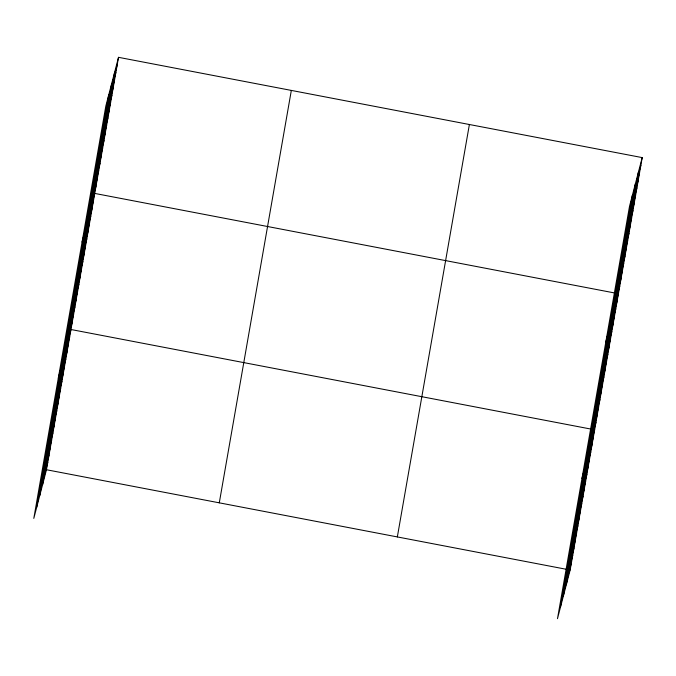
<?xml version="1.0" encoding="UTF-8"?>
<svg xmlns="http://www.w3.org/2000/svg" width="676" height="676" viewBox="0 0 676 676"><rect width="100%" height="100%" fill="white"/><g stroke="black" fill="none" stroke-linecap="round" stroke-linejoin="round"><path stroke-width="1.01" d="M36.707 507.245L108.751 94.834M39.698 495.753L111.743 83.342M42.605 484.599L114.65 72.188M118.52 57.325L105.845 105.98L33.8 518.399L46.475 469.744L118.52 57.325L642.2 157.601L570.155 570.02L557.48 618.675L629.525 206.256L642.2 157.601M219.286 502.834L291.331 90.415M397.344 536.921L469.389 124.511M560.387 607.521L632.432 195.102M563.378 596.029L635.423 183.61M566.285 584.875L638.33 172.464M113.331 79.743L117.201 64.888M112.005 87.305L115.875 72.45M110.687 94.868L114.557 80.005M109.368 102.431L113.238 87.567M108.042 109.985L111.912 95.13M106.723 117.548L110.594 102.693M105.405 125.111L109.275 110.256M104.079 132.673L107.949 117.81M102.76 140.236L106.631 125.373M101.442 147.791L105.312 132.935M100.124 155.353L103.994 140.498M98.797 162.916L102.667 148.052M97.479 170.479L101.349 155.615M96.161 178.041L100.031 163.178M94.834 185.596L98.704 170.741M93.516 193.159L97.386 178.303M92.198 200.721L96.068 185.858M82.066 242.084L94.741 193.421L614.307 292.911M89.553 215.847L93.423 200.983M88.235 223.401L92.105 208.546M86.908 230.964L90.778 216.109M85.59 238.527L89.46 223.663M84.272 246.089L88.142 231.226M82.945 253.644L86.824 238.789M81.627 261.206L85.497 246.351M80.309 268.769L84.179 253.906M78.991 276.332L82.861 261.468M77.664 283.895L81.534 269.031M76.346 291.449L80.216 276.594M75.028 299.012L78.898 284.157M73.701 306.574L77.571 291.711M72.383 314.137L76.253 299.274M71.064 321.7L74.935 306.836M69.738 329.254L73.608 314.399M68.42 336.817L72.29 321.962M58.297 378.18L70.972 329.516L591.568 429.201M65.809 351.757L69.679 336.901M64.524 359.142L68.394 344.278M63.231 366.519L67.101 351.655M61.938 373.896L65.817 359.04M60.654 381.281L64.524 366.417M59.361 388.658L63.231 373.803M58.077 396.043L61.947 381.18M56.784 403.42L60.654 388.556M55.5 410.797L59.37 395.942M54.207 418.182L58.077 403.318M52.914 425.559L56.792 410.704M51.63 432.936L55.5 418.081M50.337 440.321L54.207 425.457M49.052 447.698L52.922 432.843M47.759 455.083L51.63 440.22M46.475 462.46L50.345 447.597M45.182 469.837L49.052 454.982M43.889 477.222L47.768 462.359M637.012 180.019L640.882 165.164M635.685 187.582L639.555 172.726M634.367 195.144L638.237 180.281M633.049 202.707L636.919 187.844M631.722 210.261L635.592 195.406M630.404 217.824L634.274 202.969M629.086 225.387L632.956 210.523M627.759 232.95L631.637 218.086M626.441 240.512L630.311 225.649M625.123 248.067L628.993 233.212M623.804 255.629L627.674 240.774M622.478 263.192L626.348 248.329M621.159 270.755L625.03 255.891M619.841 278.318L623.711 263.454M618.515 285.872L622.385 271.017M617.196 293.435L621.067 278.58M615.878 300.997L619.748 286.134M605.747 342.36L618.422 293.697L616.368 293.308M613.233 316.115L617.103 301.259M611.915 323.677L615.785 308.822M610.589 331.24L614.459 316.376M609.27 338.803L613.14 323.939M607.952 346.365L611.822 331.502M606.625 353.92L610.504 339.065M605.307 361.483L609.177 346.627M603.989 369.045L607.859 354.182M602.671 376.608L606.541 361.745M601.344 384.171L605.214 369.307M600.026 391.725L603.896 376.87M598.708 399.288L602.578 384.433M597.381 406.851L601.251 391.987M596.063 414.413L599.933 399.55M594.745 421.968L598.615 407.113M593.418 429.53L597.288 414.675M592.1 437.093L595.97 422.238M581.977 478.456L594.652 429.792M589.489 452.033L593.359 437.178M588.205 459.418L592.075 444.555M586.912 466.795L590.782 451.931M585.619 474.172L589.497 459.317M584.334 481.557L588.205 466.693M583.042 488.934L586.912 474.079M581.757 496.311L585.627 481.456M580.464 503.696L584.334 488.832M579.18 511.073L583.05 496.218M577.887 518.458L581.757 503.595M576.594 525.835L580.473 510.972M575.31 533.212L579.18 518.357M574.017 540.597L577.887 525.734M572.733 547.974L576.603 533.119M571.44 555.359L575.31 540.496M570.155 562.736L574.025 547.873M568.862 570.113L572.733 555.258M567.57 577.498L571.448 562.635M46.475 469.744L570.155 570.02"/></g></svg>
